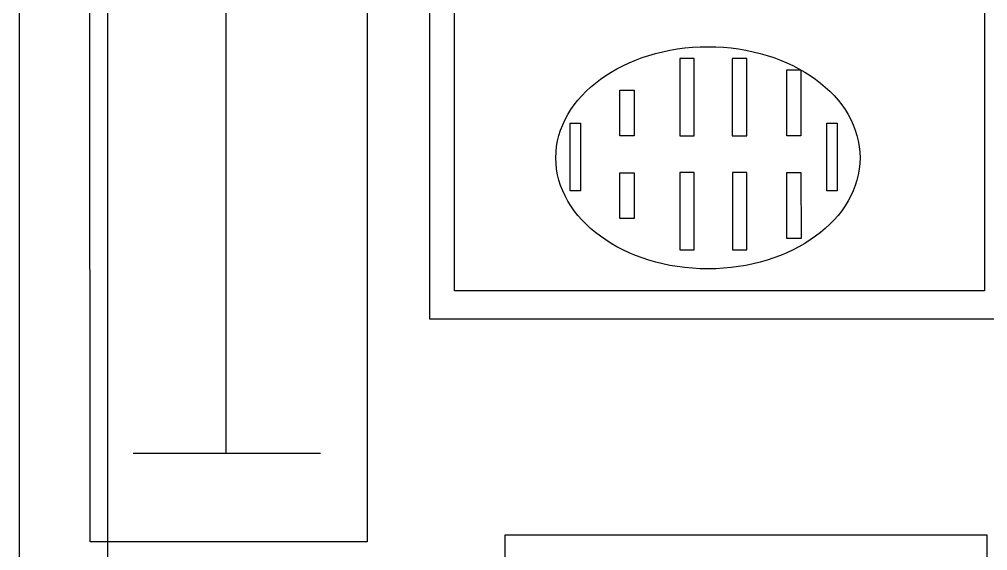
# Model space of a CAD drawing. Header units: inches. Extents: x 567429 to 582707, y 126347 to 133675.
# Drawn here: x 577267.99 to 577300.91, y 129153.69 to 129171.75 of the extents above; entities that cross this region are included whole.
import ezdxf

# ---------------------------------------------------------------- set-up
doc = ezdxf.new("R2010")
doc.units = ezdxf.units.IN
doc.header["$MEASUREMENT"] = 0
for name, color, linetype in [('BORD', 3, 'Continuous'), ('mobl', 11, 'Continuous'), ('wall kanaf', 4, 'Continuous')]:
    doc.layers.add(name, color=color, linetype=linetype)

# ---------------------------------------------------------------- blocks, each defined once
blk = doc.blocks.new('BOARD1')
at = {"layer": 'BORD', "color": 4}
blk.add_line((-77.345, 2.639), (98.928, 2.639), dxfattribs=at)
at = {"layer": 'BORD'}
for p, q in [((-33.516, -10.387), (-33.516, 0)), ((-33.516, 0), (33.516, 0)), ((33.516, -10.387), (-33.516, -10.387)), ((-25.172, -34.604), (-25.172, -12.731)), ((-25.172, -12.731), (5.257, -12.731)), ((-24.117, -33.511), (-24.117, -13.656)), ((-24.117, -13.656), (4.214, -13.656)), ((-33.269, -15.542), (-51.333, -15.542)), ((-33.269, -33.606), (-33.269, -15.542)), ((-51.333, -33.606), (-33.269, -33.606)), ((4.214, -33.511), (-24.117, -33.511))]:
    blk.add_line(p, q, dxfattribs=at)
at = {"layer": 'BORD', "color": 3}
for p, q in [((-30.192, -1.618), (-30.192, -8.638)), ((-30.192, -5.106), (29.101, -5.106))]:
    blk.add_line(p, q, dxfattribs=at)
at = {"layer": 'BORD', "color": 2}
for p, q in [((-20.367, -18.37), (-20.367, -17.988)), ((-20.367, -17.988), (-17.839, -17.988)), ((-17.839, -17.988), (-17.839, -18.37)), ((-17.839, -18.37), (-20.367, -18.37)), ((-21.402, -20.381), (-21.402, -19.847)), ((-21.402, -19.847), (-19.695, -19.847)), ((-19.695, -19.847), (-19.695, -20.381)), ((-18.311, -20.381), (-18.311, -19.847)), ((-18.311, -19.847), (-16.604, -19.847)), ((-16.604, -19.847), (-16.604, -20.381)), ((-19.695, -20.381), (-21.402, -20.381)), ((-16.604, -20.381), (-18.311, -20.381)), ((-19.686, -22.088), (-22.576, -22.088)), ((-22.576, -22.088), (-22.576, -22.626)), ((-19.686, -22.626), (-19.686, -22.088)), ((-15.421, -22.088), (-18.311, -22.088)), ((-18.311, -22.088), (-18.311, -22.626)), ((-15.421, -22.626), (-15.421, -22.088)), ((-22.576, -22.626), (-19.686, -22.626)), ((-18.311, -22.626), (-15.421, -22.626)), ((-19.686, -24.06), (-22.576, -24.06)), ((-22.576, -24.06), (-22.576, -24.598)), ((-19.686, -24.598), (-19.686, -24.06)), ((-15.421, -24.06), (-18.311, -24.06)), ((-18.311, -24.06), (-18.311, -24.598)), ((-15.421, -24.598), (-15.421, -24.06)), ((-22.576, -24.598), (-19.686, -24.598)), ((-18.311, -24.598), (-15.421, -24.598)), ((-22.157, -26.632), (-22.157, -26.099)), ((-22.157, -26.099), (-19.686, -26.099)), ((-19.686, -26.099), (-19.686, -26.632)), ((-18.311, -26.632), (-18.311, -26.099)), ((-18.311, -26.099), (-15.84, -26.099)), ((-15.84, -26.099), (-15.84, -26.632)), ((-19.686, -26.632), (-22.157, -26.632)), ((-15.84, -26.632), (-18.311, -26.632)), ((-20.367, -27.982), (-20.367, -27.599)), ((-20.367, -27.599), (-17.839, -27.599)), ((-17.839, -27.599), (-17.839, -27.982)), ((-17.839, -27.982), (-20.367, -27.982))]:
    blk.add_line(p, q, dxfattribs=at)
at = {"layer": 'BORD', "color": 30}
blk.add_ellipse((-19.132, -23.147), major_axis=(0, -5.697), ratio=0.730008, dxfattribs=at)

msp = doc.modelspace()

# ---------------------------------------------------------------- linework, layer by layer
at = {"layer": 'mobl', "color": 15}
msp.add_line((577270.986, 129239.203), (577270.986, 129149.203), dxfattribs=at)
at = {"layer": 'wall kanaf', "color": 15, "lineweight": 20, "ltscale": 0.1}
msp.add_line((577267.986, 129070.289), (577267.986, 129493.289), dxfattribs=at)

# ---------------------------------------------------------------- block references
at = {"layer": 'BORD', "ltscale": 5, "xscale": 0.9077507259660533, "yscale": 0.9077507259660533, "zscale": 0.9077507259660533, "rotation": 90.00288558390875}
msp.add_blockref('BOARD1', (577270.387, 129184.408), dxfattribs=at)

doc.saveas('drawing.dxf')
